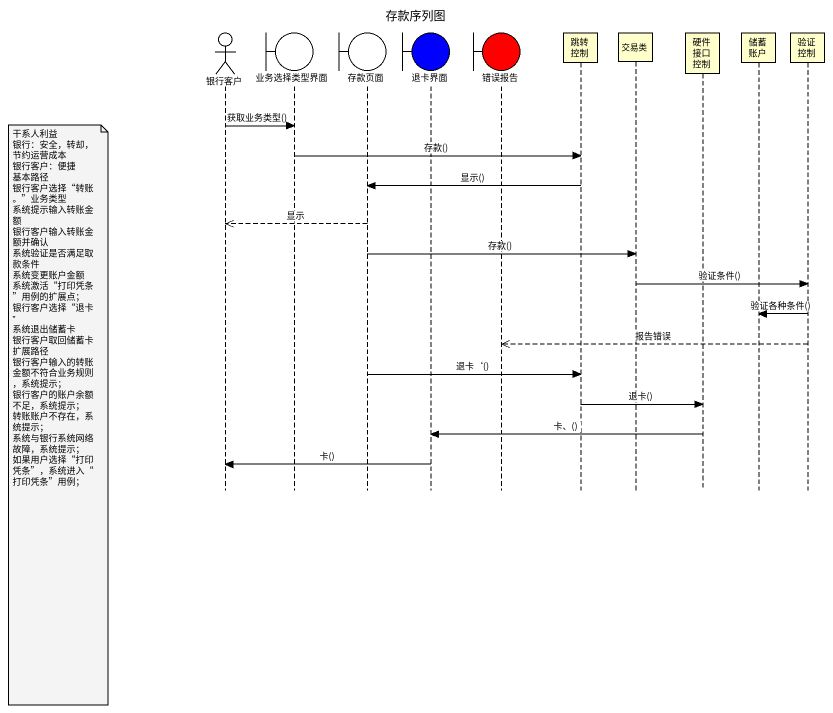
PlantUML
@startuml
title 存款序列图
hide footbox
actor 银行客户
boundary 业务选择类型界面
boundary 存款页面
boundary 退卡界面 #0000FF
boundary 错误报告 #FF0000
participant 跳转控制
participant 交易类
participant 硬件接口控制
participant 储蓄账户
participant 验证控制

银行客户 -> 业务选择类型界面 : 获取业务类型()
业务选择类型界面 -> 跳转控制 : 存款()
跳转控制 -> 存款页面 : 显示()
存款页面 -->> 银行客户 : 显示
存款页面 -> 交易类 : 存款()
交易类 -> 验证控制 : 验证条件()
验证控制 -> 储蓄账户 : 验证各种条件()
验证控制 -->> 错误报告 : 报告错误
存款页面 -> 跳转控制 : 退卡‘()
跳转控制 -> 硬件接口控制 : 退卡()
note left of 银行客户
  干系人利益
  银行：安全，转却，节约运营成本
  银行客户：便捷
  基本路径
  银行客户选择“转账。”业务类型
  系统提示输入转账金额
  银行客户输入转账金额并确认
  系统验证是否满足取款条件
  系统变更账户金额
  系统激活“打印凭条”用例的扩展点；
  银行客户选择“退卡”
  系统退出储蓄卡
  银行客户取回储蓄卡
  扩展路径
  银行客户输入的转账金额不符合业务规则，系统提示；
  银行客户的账户余额不足，系统提示；
  转账账户不存在，系统提示；
  系统与银行系统网络故障，系统提示；
  如果用户选择“打印凭条”，系统进入“打印凭条”用例；
end note
硬件接口控制 -> 退卡界面 : 卡、()
退卡界面 -> 银行客户 : 卡()
@enduml
